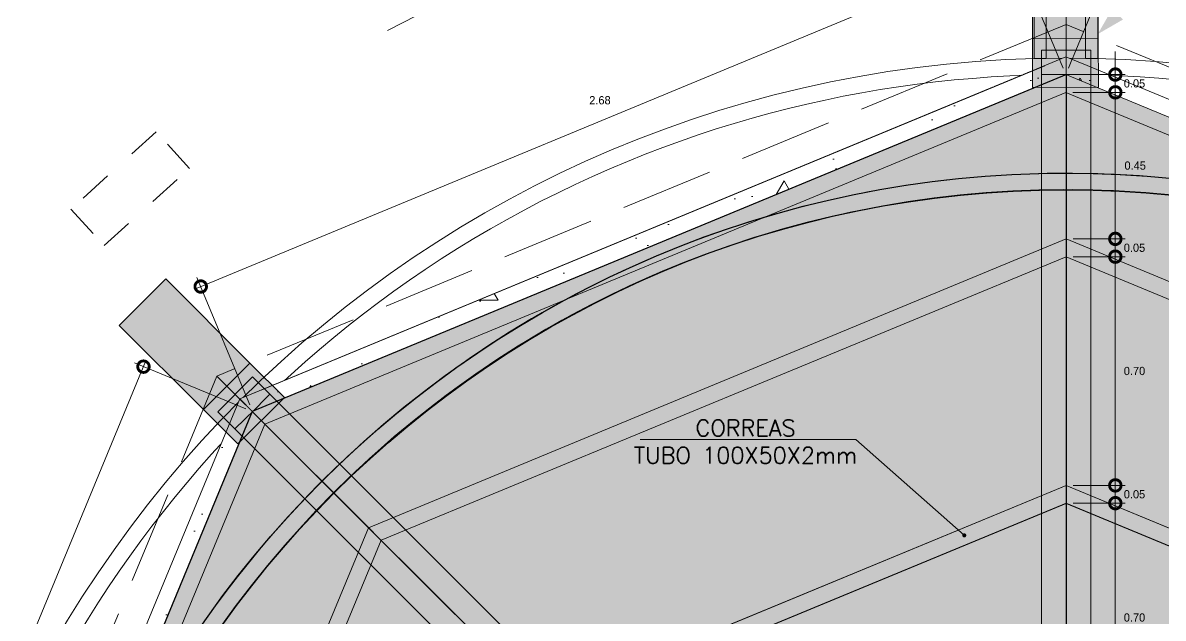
# Model space of a CAD drawing. Header units: metres. Extents: x 173 to 310, y -9 to 45.
# Drawn here: x 293.965 to 297.434, y 9.366 to 11.177 of the extents above; entities that cross this region are included whole.
import ezdxf
from ezdxf import colors
from ezdxf.entities.mleader import LeaderData, LeaderLine
from ezdxf.math import Vec2, Vec3

# ---------------------------------------------------------------- set-up
doc = ezdxf.new("R2010")
doc.units = ezdxf.units.M
doc.header["$MEASUREMENT"] = 0
doc.set_wipeout_variables(frame=1)
for name, pattern in [('Hidden Line', [0.009937044471359246, 0.007168444471359245, -0.0027686]), ('Línea Oculta', [0.39122222328185996, 0.28222222328186, -0.109]), ('Punto&Rayas', [0.670277762413025, 0.352777767181396, -0.176388883590699, 0, -0.14111111164093]), ('Wipeout_Contour', [1, 0, -1])]:
    doc.linetypes.add(name, pattern=pattern)
for name, color, linetype, lineweight in [('Annotation - Label_Pen_No__1', 7, 'Continuous', 13), ('ARQ _ Elementos 2D_Pluma_Nº__1', 7, 'Continuous', 5), ('MOD _ Estructura Compleja_Pluma_Nº__20', 7, 'Continuous', 5), ('MOD _ Forma_Pluma_Nº__2', 8, 'Continuous', 5), ('MOD _ Forma_Pluma_Nº__20', 7, 'Continuous', 5), ('Structural - Bearing_Pluma_Nº__2', 8, 'Continuous', 5)]:
    doc.layers.add(name, color=color, linetype=linetype, lineweight=lineweight)
for name, color, linetype, lineweight, true_color in [('INT _ Mobiliario_Pluma_Nº__90', 7, 'Continuous', 0, 0xc5ff15), ('Marcador - Secciones_Pluma_Nº__85', 7, 'Continuous', 0, 0x80aa00), ('Structural - Bearing_Pen_No__167', 7, 'Continuous', 13, 0x6a6a6a), ('Structural - Bearing_Pen_No__87', 7, 'Continuous', 20, 0x6a6a6a), ('Structural - Bearing_Pluma_Nº__123', 7, 'Continuous', 0, 0x008020), ('Structural - Bearing_Pluma_Nº__167', 7, 'Continuous', 0, 0x009fd5), ('Structural - Bearing_Pluma_Nº__27', 7, 'Continuous', 0, 0x6a6a6a)]:
    doc.layers.add(name, color=color, linetype=linetype, lineweight=lineweight, true_color=true_color)
doc.layers.add('Structural - Bearing', color=7, linetype='Continuous')
doc.styles.add('01COTAS', font='romans.shx')
doc.dimstyles.new('detalles menores', dxfattribs={"dimtxt": 0.025, "dimasz": 0.07, "dimexe": 0.03, "dimexo": 0.0215, "dimgap": 0.025, "dimtad": 2, "dimtih": 1, "dimtoh": 1, "dimzin": 1, "dimdsep": 46, "dimtxsty": 'Standard', "dimblk": 'DOTSMALL', "dimcen": 0, "dimdle": 0.0175, "dimclrd": 10, "dimclre": 10, "dimclrt": 3, "dimazin": 0, "dimtfac": 1, "dimtix": 1, "dimtmove": 0, "dimatfit": 2, "dimldrblk": 'OBLIQUE', "dimfxl": 1, "dimlwd": 5, "dimlwe": 5, "dimarcsym": 0})
pattern_1 = [(0, (94.11038193173303, -33.93822754234632), (0, 0.6235383155021312), [0.0600000023842, -0.300000011921]), (0, (94.29038193888563, -33.62645839734352), (0, 0.6235383155021312), [0.0600000023842, -0.300000011921]), (60.00000000000014, (94.11038193173303, -33.93822754234632), (-0.5400000214578027, 0.3117691577510643), [0.0600000023842, -0.3000000119210001]), (60.00000000000014, (94.47038194603823, -33.93822754234632), (-0.5400000214578027, 0.3117691577510643), [0.0600000023842, -0.3000000119210001]), (120.0000000000003, (94.17038193411723, -33.93822754234632), (0.5400000214578003, 0.3117691577510681), [0.06000000238419995, -0.3000000119209996]), (120.0000000000003, (94.53038194842243, -33.93822754234632), (0.5400000214578003, 0.3117691577510681), [0.06000000238419995, -0.3000000119209996]), (0, (94.11038193173303, -33.87822753996212), (0, 0.1200000047684), [0, -0.1200000047684, 0, -0.1800000071526]), (44.99999999999999, (94.17038193411723, -33.87822753996212), (-0.08485281711415364, 0.08485281711415371), [0, -0.0900000035763, 0, -0.1500000059605])]

# ---------------------------------------------------------------- blocks, each defined once
blk = doc.blocks.new('_DOT')
at = {"color": 0, "linetype": 'ByBlock', "lineweight": -2}
blk.add_line((-0.5, 0), (-1, 0), dxfattribs=at)
at = {"color": 0, "linetype": 'ByBlock', "const_width": 0.5}
blk.add_lwpolyline([(-0.25, 0, 1), (0.25, 0, 1)], format="xyb", close=True, dxfattribs=at)
blk = doc.blocks.new('_DOTSMALL')
at = {"color": 0, "linetype": 'ByBlock', "const_width": 0.5}
blk.add_lwpolyline([(-0.0625, 0, 1), (0.0625, 0, 1)], format="xyb", close=True, dxfattribs=at)
blk = doc.blocks.new('*D30')
at = {"color": 10, "lineweight": 5, "transparency": 16777216}
for p, q in [((297.1454122290322, 11.03989463125065), (297.2900628742245, 11.3892593346998)), ((297.2624176101118, 11.36823579141766), (299.7712161294592, 10.32949512615208)), ((299.6218729703774, 10.01454307028193), (299.7665236155697, 10.36390777373109))]:
    blk.add_line(p, q, dxfattribs=at)
at = {"layer": 'Defpoints', "color": 0, "transparency": 16777216}
for p in [(297.1371874935356, 11.02002999619206), (299.7550472404581, 10.33618967830051), (299.6136482348807, 9.99467843522335)]:
    blk.add_point(p, dxfattribs=at)
at = {"color": 10, "lineweight": 5, "transparency": 16777216, "xscale": 0.07, "yscale": 0.07, "zscale": 0.07}
for p, rotation in [((297.2785864991129, 11.36154123926923), 157.5085329171762), ((299.7550472404581, 10.33618967830051), 337.5085329171762)]:
    blk.add_blockref('_DOTSMALL', p, dxfattribs=dict(at, rotation=rotation))
at = {"color": 3, "transparency": 16777216, "insert": (298.5392175046484, 10.90296816358478), "char_height": 0.025, "attachment_point": 5}
blk.add_mtext('2.68', dxfattribs=at)
blk = doc.blocks.new('_Oblique')
at = {"color": 0, "linetype": 'ByBlock', "lineweight": -2}
blk.add_line((-0.5, -0.5), (0.5, 0.5), dxfattribs=at)
blk = doc.blocks.new('*D36')
at = {"color": 10, "lineweight": 5, "transparency": 16777216}
for p, q in [((293.3010057997484, 7.639105109342438), (294.3389708031944, 10.14743916839197)), ((294.6432653933765, 10.0025809423535), (294.3045590879906, 10.14273982197669)), ((293.6186830733098, 7.526587319070487), (293.2799767679239, 7.666746198693673))]:
    blk.add_line(p, q, dxfattribs=at)
at = {"layer": 'Defpoints', "color": 0, "transparency": 16777216}
for p in [(294.3322794615047, 10.13126895050871), (294.6631316610616, 9.994360151134785), (293.638549340995, 7.518366527851768)]:
    blk.add_point(p, dxfattribs=at)
at = {"color": 10, "lineweight": 5, "transparency": 16777216, "xscale": 0.07, "yscale": 0.07, "zscale": 0.07}
for p, rotation in [((294.3322794615047, 10.13126895050871), 67.5199089726509), ((293.307697141438, 7.655275327225695), 247.5199089726509)]:
    blk.add_blockref('_DOTSMALL', p, dxfattribs=dict(at, rotation=rotation))
at = {"color": 3, "transparency": 16777216, "insert": (293.7533768283644, 8.920836401156576), "char_height": 0.025, "attachment_point": 5}
blk.add_mtext('2.68', dxfattribs=at)
blk = doc.blocks.new('*D37')
at = {"color": 10, "lineweight": 5, "transparency": 16777216}
for p, q in [((297.1289568392393, 11.03989217960319), (296.9682413684465, 11.42773013792171)), ((294.4902720789534, 10.36841515008324), (296.9958928958224, 11.40671483317064)), ((294.6556698093186, 10.01499123606781), (294.4949543385258, 10.40282919438634))]:
    blk.add_line(p, q, dxfattribs=at)
at = {"layer": 'Defpoints', "color": 0, "transparency": 16777216}
for p in [(296.9797260023482, 11.40001546339462), (297.1371874935356, 11.02002999619211), (294.6639004636149, 9.995129052656736)]:
    blk.add_point(p, dxfattribs=at)
at = {"color": 10, "lineweight": 5, "transparency": 16777216, "xscale": 0.07, "yscale": 0.07, "zscale": 0.07}
for p, rotation in [((296.9797260023482, 11.40001546339462), 22.50853979331263), ((294.5064389724275, 10.37511451985925), 202.5085397933126)]:
    blk.add_blockref('_DOTSMALL', p, dxfattribs=dict(at, rotation=rotation))
at = {"color": 3, "transparency": 16777216, "insert": (295.7206607825096, 10.941672963928), "char_height": 0.025, "attachment_point": 5}
blk.add_mtext('2.68', dxfattribs=at)
blk = doc.blocks.new('*D42')
at = {"color": 10, "lineweight": 5, "transparency": 16777216}
for p, q in [((297.1597286407721, 9.715909601679778), (297.3180834093821, 9.715909904243803)), ((297.2880847724166, 9.002530248700717), (297.2880833759454, 9.733409846923612)), ((297.1597305522585, 9.020030003457935), (297.3180847389798, 9.020030306020848))]:
    blk.add_line(p, q, dxfattribs=at)
at = {"layer": 'Defpoints', "color": 0, "transparency": 16777216}
for p in [(297.1382286407722, 9.71590956060033), (297.2880834093822, 9.715909846923642), (297.1382305522586, 9.020029962378487)]:
    blk.add_point(p, dxfattribs=at)
at = {"color": 10, "lineweight": 5, "transparency": 16777216, "xscale": 0.07, "yscale": 0.07, "zscale": 0.07}
for p, rotation in [((297.2880834093822, 9.715909846923642), 90.00010947344231), ((297.2880847389799, 9.020030248700687), 270.0001094734423)]:
    blk.add_blockref('_DOTSMALL', p, dxfattribs=dict(at, rotation=rotation))
at = {"color": 3, "transparency": 16777216, "insert": (297.3464174791644, 9.367970159268152), "char_height": 0.025, "attachment_point": 5}
blk.add_mtext('0.70', dxfattribs=at)
blk = doc.blocks.new('*D43')
at = {"color": 10, "lineweight": 5, "transparency": 16777216}
for p, q in [((297.2880833059743, 9.770031040465158), (297.2880831722272, 9.84003104046503)), ((297.1597286407721, 9.770030795221492), (297.3180833059742, 9.770031097785319)), ((297.2880834093821, 9.715909846923642), (297.2880833059743, 9.770031040465158)), ((297.1597286407721, 9.715909601679778), (297.318083409382, 9.715909904243803)), ((297.2880834093821, 9.715909846923642), (297.2880835431292, 9.64590984692377))]:
    blk.add_line(p, q, dxfattribs=at)
at = {"layer": 'Defpoints', "color": 0, "transparency": 16777216}
for p in [(297.1382286407722, 9.770030754142043), (297.2880833059743, 9.770031040465158), (297.1382286407722, 9.71590956060033)]:
    blk.add_point(p, dxfattribs=at)
at = {"color": 10, "lineweight": 5, "transparency": 16777216, "xscale": 0.07, "yscale": 0.07, "zscale": 0.07}
for p, rotation in [((297.2880833059743, 9.770031040465158), 270.0001094734423), ((297.2880834093821, 9.715909846923642), 90.00010947344231)]:
    blk.add_blockref('_DOTSMALL', p, dxfattribs=dict(at, rotation=rotation))
at = {"color": 3, "transparency": 16777216, "insert": (297.3464167626615, 9.74297055515039), "char_height": 0.025, "attachment_point": 5}
blk.add_mtext('0.05', dxfattribs=at)
blk = doc.blocks.new('*D44')
at = {"color": 10, "lineweight": 5, "transparency": 16777216}
for p, q in [((297.2880833394111, 9.75253104046519), (297.2880819429413, 10.48340984692084)), ((297.1597286407721, 10.46590960167975), (297.318081976378, 10.46590990424104)), ((297.1597286407721, 9.770030795221492), (297.3180833059742, 9.770031097785319))]:
    blk.add_line(p, q, dxfattribs=at)
at = {"layer": 'Defpoints', "color": 0, "transparency": 16777216}
for p in [(297.1382286407722, 10.4659095606003), (297.2880819763781, 10.46590984692088), (297.1382286407722, 9.770030754142043)]:
    blk.add_point(p, dxfattribs=at)
at = {"color": 10, "lineweight": 5, "transparency": 16777216, "xscale": 0.07, "yscale": 0.07, "zscale": 0.07}
for p, rotation in [((297.2880819763781, 10.46590984692088), 90.00010947344231), ((297.2880833059743, 9.770031040465158), 270.0001094734423)]:
    blk.add_blockref('_DOTSMALL', p, dxfattribs=dict(at, rotation=rotation))
at = {"color": 3, "transparency": 16777216, "insert": (297.3464160461595, 10.11797055514901), "char_height": 0.025, "attachment_point": 5}
blk.add_mtext('0.70', dxfattribs=at)
blk = doc.blocks.new('*D45')
at = {"color": 10, "lineweight": 5, "transparency": 16777216}
for p, q in [((297.2880818729702, 10.52003101604865), (297.2880817392232, 10.59003101604852)), ((297.1597324048221, 10.52003077081491), (297.3180818729701, 10.52003107336881)), ((297.288081976378, 10.46590984692088), (297.2880818729702, 10.52003101604865)), ((297.1597286407721, 10.46590960167975), (297.3180819763779, 10.46590990424104)), ((297.288081976378, 10.46590984692088), (297.2880821101251, 10.395909846921))]:
    blk.add_line(p, q, dxfattribs=at)
at = {"layer": 'Defpoints', "color": 0, "transparency": 16777216}
for p in [(297.1382324048222, 10.52003072973546), (297.2880818729702, 10.52003101604865), (297.1382286407722, 10.4659095606003)]:
    blk.add_point(p, dxfattribs=at)
at = {"color": 10, "lineweight": 5, "transparency": 16777216, "xscale": 0.07, "yscale": 0.07, "zscale": 0.07}
for p, rotation in [((297.2880818729702, 10.52003101604865), 270.0001094734423), ((297.288081976378, 10.46590984692088), 90.00010947344231)]:
    blk.add_blockref('_DOTSMALL', p, dxfattribs=dict(at, rotation=rotation))
at = {"color": 3, "transparency": 16777216, "insert": (297.3464153296574, 10.49297054294075), "char_height": 0.025, "attachment_point": 5}
blk.add_mtext('0.05', dxfattribs=at)
blk = doc.blocks.new('*D46')
at = {"color": 10, "lineweight": 5, "transparency": 16777216}
for p, q in [((297.1588428637299, 10.96591032011527), (297.3180810210406, 10.96591062436716)), ((297.288081906407, 10.50253101604868), (297.2880809876039, 10.98341056704697)), ((297.1597324048221, 10.52003077081491), (297.3180818729702, 10.52003107336881))]:
    blk.add_line(p, q, dxfattribs=at)
at = {"layer": 'Defpoints', "color": 0, "transparency": 16777216}
for p in [(297.1373428637299, 10.96591027903582), (297.2880810210407, 10.965910567047), (297.1382324048222, 10.52003072973546)]:
    blk.add_point(p, dxfattribs=at)
at = {"color": 10, "lineweight": 5, "transparency": 16777216, "xscale": 0.07, "yscale": 0.07, "zscale": 0.07}
for p, rotation in [((297.2880810210407, 10.965910567047), 90.00010947344231), ((297.2880818729703, 10.52003101604865), 270.0001094734423)]:
    blk.add_blockref('_DOTSMALL', p, dxfattribs=dict(at, rotation=rotation))
at = {"color": 3, "transparency": 16777216, "insert": (297.3484981853221, 10.74297090698438), "char_height": 0.025, "attachment_point": 5}
blk.add_mtext('0.45', dxfattribs=at)
blk = doc.blocks.new('*D47')
at = {"color": 10, "lineweight": 5, "transparency": 16777216}
for p, q in [((297.2880809176355, 11.02003028449993), (297.2880807838885, 11.0900302844998)), ((297.1586874935307, 11.02003003727153), (297.3180809176354, 11.02003034182009)), ((297.2880810210405, 10.965910567047), (297.2880809176355, 11.02003028449993)), ((297.1588428637299, 10.96591032011527), (297.3180810210404, 10.96591062436716)), ((297.2880810210405, 10.965910567047), (297.2880811547876, 10.89591056704713))]:
    blk.add_line(p, q, dxfattribs=at)
at = {"layer": 'Defpoints', "color": 0, "transparency": 16777216}
for p in [(297.1371874935308, 11.02002999619209), (297.2880809176355, 11.02003028449993), (297.1373428637299, 10.96591027903582)]:
    blk.add_point(p, dxfattribs=at)
at = {"color": 10, "lineweight": 5, "transparency": 16777216, "xscale": 0.07, "yscale": 0.07, "zscale": 0.07}
for p, rotation in [((297.2880809176355, 11.02003028449993), 270.0001094734423), ((297.2880810210405, 10.965910567047), 90.00010947344231)]:
    blk.add_blockref('_DOTSMALL', p, dxfattribs=dict(at, rotation=rotation))
at = {"color": 3, "transparency": 16777216, "insert": (297.3464143743213, 10.99297053722945), "char_height": 0.025, "attachment_point": 5}
blk.add_mtext('0.05', dxfattribs=at)

msp = doc.modelspace()

# ---------------------------------------------------------------- hatches: boundary and pattern name
at = {"transparency": 33554610}
h = msp.add_hatch(color=256, dxfattribs=at)
h.set_gradient(color1=(141, 200, 242), color2=(200, 201, 203), rotation=111.00000000000001, tint=1, name='INVSPHERICAL')
h.paths.add_polyline_path([(297.1391339050037, 11.02002450208368), (294.6633601816126, 9.9949033639142), (297.1382294216069, 7.520030326855529)])
h = msp.add_hatch(color=256, dxfattribs=at)
h.set_gradient(color1=(141, 200, 242), color2=(200, 201, 203), rotation=111.00000000000001, tint=1, name='INVSPHERICAL')
h.paths.add_polyline_path([(297.1380987163128, 11.02025559757785), (299.6130381534894, 9.995288345118123), (297.1383250247622, 7.520259206878388)])
h = msp.add_hatch(color=256, dxfattribs=at)
h.set_gradient(color1=(141, 200, 242), color2=(200, 201, 203), rotation=111.00000000000001, tint=1, name='INVSPHERICAL')
h.paths.add_polyline_path([(294.6633588978423, 9.994904647687783), (293.638231401142, 7.519133557125339), (297.1382276145528, 7.520033968284731)])
at = {"layer": 'Annotation - Label_Pen_No__1', "linetype": 'Continuous', "lineweight": 13}
msp.add_hatch(color=7, dxfattribs=at).paths.add_polyline_path([(297.2344867422389, 11.14300723231228), (297.311544897936, 11.18749677368915), (297.2789762836157, 11.22006538800944)])
at = {"layer": 'MOD _ Forma_Pluma_Nº__2', "linetype": 'Continuous', "lineweight": 0, "true_color": 0x1f1f1f}
msp.add_hatch(color=250, dxfattribs=at).paths.add_polyline_path([(297.0361998007712, 11.49140094519593), (297.0363850218286, 11.12917205865211), (297.2363849956822, 11.12927432605271), (297.2361997746247, 11.49150321259652)])
at = {"layer": 'Structural - Bearing', "linetype": 'Continuous', "lineweight": 0, "true_color": 0x7f7f7f}
msp.add_hatch(color=8, dxfattribs=at).paths.add_polyline_path([(299.1682125441587, 9.993726163406574, 7239.501851656621), (299.1695790112572, 9.992604171681176), (299.1378391911293, 9.95397019934786, -7239.501851656621), (299.1364940750793, 9.955074659952555)])
at = {"layer": 'Structural - Bearing_Pluma_Nº__123', "linetype": 'Continuous', "lineweight": 0, "true_color": 0x006018}
h = msp.add_hatch(color=108, dxfattribs=at)
h.paths.add_polyline_path([(294.6633567900625, 9.994903763716518), (293.6382305807848, 7.519135539970516), (294.6639895237519, 5.044523677200497), (297.1391250138085, 4.020030201612154), (299.6137367722703, 5.045789040270999), (300.6382303521669, 7.520924530327643), (299.6131042471974, 9.99490365940829), (297.1373359191431, 11.02002986868599)])
h.paths.add_polyline_path([(297.1373428637299, 10.96591027903582), (299.5748408108379, 9.956630441211328), (300.5841121755238, 7.520914189660753), (299.5754586038424, 5.08404760195415), (297.139111151263, 4.074149809575867), (294.7022481048979, 5.082801826207297), (293.6923516229401, 7.519145902106412), (294.7016299877375, 9.95664030681358)], flags=0)
h = msp.add_hatch(color=108, dxfattribs=at)
h.paths.add_polyline_path([(294.139879755391, 7.522007990986206), (295.0191017352207, 5.400145463270017), (297.139879755391, 4.522007990986206), (299.2617422831071, 5.401229970815971), (300.139879755391, 7.522007990986206), (299.2612001187412, 9.643328354336472), (297.139879755391, 10.52200799098621), (295.0185593920407, 9.643328354336472)])
h.paths.add_polyline_path([(300.0857615779004, 7.522004532567091), (299.2234690470713, 5.439493420005316), (297.1398728383697, 4.576127600558787), (295.05736518441, 5.43841869930588), (294.1940007980054, 7.522011449588329), (295.0568277550678, 9.605059991309343), (297.139879755391, 10.46788838097158), (299.2229317557141, 9.605059991309314)], flags=0)
h = msp.add_hatch(color=108, dxfattribs=at)
h.paths.add_polyline_path([(295.5472402797457, 9.110573025771497), (294.8882305522584, 7.519582753258798), (295.5476470371308, 5.928185857471656), (297.1382305522584, 5.269582753258798), (298.7296274480456, 5.928999238131108), (299.3882305522584, 7.519582753258798), (298.7292208247712, 9.110573025771497), (297.1382305522584, 9.769582753258799)])
h.paths.add_polyline_path([(299.3341123747679, 7.519579294839768), (298.6913542125196, 5.967262687985946), (297.1382236352372, 5.323702362831379), (295.5859104869856, 5.966459092997733), (294.942351594873, 7.519586211860964), (295.5855086378252, 9.072304667692034), (297.1382305522584, 9.715463143244204), (298.6909524666917, 9.072304667692048)], flags=0)

# ---------------------------------------------------------------- linework, layer by layer
at = {"color": 6}
for centre, radius in [((297.1382305230559, 7.520029942363844), 3.199993538297323), ((297.1391255581556, 7.52003017111389), 3.149378396329954)]:
    msp.add_circle(centre, radius, dxfattribs=at)
at = {"layer": 'ARQ _ Elementos 2D_Pluma_Nº__1', "color": 7, "linetype": 'Continuous', "lineweight": 5}
for points in [[(294.8882305522584, 7.520029962378483), (295.5472402945887, 9.111020220048214), (297.1382305522584, 9.770029962378484), (298.7292208099282, 9.111020220048214), (299.3882305522584, 7.520029962378483), (298.7296274465161, 5.929446445254295), (297.1382305522584, 5.270029962378483), (295.5476470351343, 5.928633068120841)], [(294.942351594873, 7.520033420980705), (295.5855086378252, 9.072751876811719), (297.1382305522584, 9.715910352363888), (298.6909524666917, 9.072751876811719), (299.3341123747679, 7.520026503959438), (298.6913542125196, 5.967709897105645), (297.1382236352372, 5.324149571951078), (295.5859104869856, 5.966906302117404)]]:
    msp.add_lwpolyline(points, close=True, dxfattribs=at)
at = {"layer": 'Marcador - Secciones_Pluma_Nº__85', "color": 64, "linetype": 'Punto&Rayas', "lineweight": 0, "true_color": 0x80aa00}
msp.add_line((297.1382286407721, 15.91997690238274), (297.1382286407721, -2.22114447561701), dxfattribs=at)
at = {"layer": 'MOD _ Forma_Pluma_Nº__20', "color": 7, "linetype": 'Continuous', "lineweight": 5, "flags": 128}
for points in [[(297.0361998007712, 11.49140094519593), (297.0363850218286, 11.12917205865211)], [(297.2361997746247, 11.49150321259652), (297.2363849956822, 11.12927432605271)], [(297.2363849956822, 11.12927432605271), (297.0363850218286, 11.12917205865211)], [(294.3999851585569, 10.39826034214478), (294.2585999732365, 10.2568028242395)]]:
    msp.add_lwpolyline(points, dxfattribs=at)
at = {"layer": 'Structural - Bearing_Pen_No__167', "color": 251, "linetype": 'Hidden Line', "lineweight": 13, "true_color": 0x6a6a6a}
for points in [[(295.0746315499476, 11.15364537677191), (295.3856741971049, 11.31412114332037), (295.3168988685841, 11.44742513495925), (295.0058562214268, 11.2869493684108)], [(294.2125479917169, 10.49954430944956), (294.4720035880367, 10.73445449130283), (294.3713277958139, 10.84564974686846), (294.111872199494, 10.61073956501519)]]:
    msp.add_lwpolyline(points, close=True, dxfattribs=at)
at = {"layer": 'Structural - Bearing_Pen_No__167', "color": 251, "linetype": 'Continuous', "lineweight": 13, "true_color": 0x6a6a6a}
for points in [[(297.0408713356924, 11.21701073672413), (297.0408713356924, 11.06900372790043), (297.0779664217177, 11.06900372790043), (297.0779664217177, 11.21701073672413)], [(297.2344867422389, 11.21701073672413), (297.2344867422389, 11.06900372790043), (297.1973916562136, 11.06900372790043), (297.1973916562136, 11.21701073672413)]]:
    msp.add_lwpolyline(points, close=True, dxfattribs=at)
for points in [[(299.3601574031576, 9.822610320848316, 0.4038400991344999), (294.9158174379928, 9.822384981119693, 0.4246636787430757), (294.9160509336114, 5.217187681465705, 0.4038095529444671), (299.3601490028689, 5.217179575447171, 0.4246946787083997)], [(300.2881041683846, 7.519899001157003, 0.9999999999999999), (293.9881041683845, 7.519899001157003, 0.9999999999999999)]]:
    msp.add_lwpolyline(points, format="xyb", close=True, dxfattribs=at)
at = {"layer": 'Structural - Bearing_Pen_No__87', "color": 251, "linetype": 'Continuous', "lineweight": 20, "true_color": 0x6a6a6a}
for centre, radius, start, end in [((297.1384312201806, 7.518571368486231), 6.226509492585983, 90.00301035407077, 250.8018693583503), ((297.1384312201806, 7.518571368486231), 6.076509492585981, 90.00277330063103, 255.3978036133098), ((297.1382304372841, 7.52002998299493), 3.549999999999998, 0.01464414158897709, 180.0146427811176), ((297.138230437241, 7.520030151582314), 3.499999999999999, 0.01464277140027593, 180.0146441513066), ((297.1382305230559, 7.520029942363844), 3.199999999999994, 46.02124174343803, 226.021241743438), ((297.1382305230559, 7.520029942363844), 3.149999999999998, 46.02124174343803, 226.021241743438), ((297.1382305230559, 7.520029942363844), 3.199999999999995, 226.021241743438, 46.02124174343803), ((297.1382305230559, 7.520029942363844), 3.149999999999998, 226.021241743438, 46.02124174343803)]:
    msp.add_arc(centre, radius, start, end, dxfattribs=at)
at = {"layer": 'Structural - Bearing_Pluma_Nº__167', "color": 142, "linetype": 'Continuous', "lineweight": 0, "true_color": 0x009fd5, "flags": 128}
for points in [[(294.6633567900625, 9.994903763716518), (293.6382305807848, 7.519135539970516), (294.6639895237519, 5.044523677200497), (297.1391250138085, 4.020030201612154), (299.6137367722703, 5.045789040270999), (300.6382303521669, 7.520924530327643), (299.6131042471974, 9.99490365940829), (297.1373359191431, 11.02002986868599)], [(297.1373428637299, 10.96591027903582), (294.7016299877375, 9.95664030681358), (293.6923516229401, 7.519145902106412), (294.7022481048979, 5.082801826207297), (297.139111151263, 4.074149809575867), (299.5754586038424, 5.08404760195415), (300.5841121755238, 7.520914189660753), (299.5748408108379, 9.956630441211328)], [(294.1382305522584, 7.520029962378497), (295.0174525320882, 5.398167434662308), (297.1382305522584, 4.520029962378497), (299.2600930799746, 5.399251942208262), (300.1382305522584, 7.520029962378497), (299.2595509156087, 9.641350325728762), (297.1382305522584, 10.5200299623785), (295.0169101889082, 9.641350325728762)], [(300.0841123747679, 7.520026503959381), (299.2212825525816, 9.603081962701605), (297.1382305522584, 10.46591035236387), (295.0551785519353, 9.603081962701634), (294.1923515948729, 7.52003342098062), (295.0557159812775, 5.436440670698171), (297.1382236352372, 4.574149571951078), (299.2218198439388, 5.437515391397606)], [(295.5472402797457, 9.110573025771497), (294.8882305522584, 7.519582753258798), (295.5476470371308, 5.928185857471656), (297.1382305522584, 5.269582753258798), (298.7296274480456, 5.928999238131108), (299.3882305522584, 7.519582753258798), (298.7292208247712, 9.110573025771497), (297.1382305522584, 9.769582753258799)], [(299.3341123747679, 7.519579294839768), (298.6909524666917, 9.072304667692048), (297.1382305522584, 9.715463143244204), (295.5855086378252, 9.072304667692034), (294.942351594873, 7.519586211860964), (295.5859104869856, 5.966459092997733), (297.1382236352372, 5.323702362831379), (298.6913542125196, 5.967262687985946)]]:
    msp.add_lwpolyline(points, close=True, dxfattribs=at)
msp.add_lwpolyline([(300.2881041683848, 7.519899001157252, 0.9999999999999999), (293.9881041683846, 7.519899001157252, 0.9999999999999999)], format="xyb", close=True, dxfattribs=at)
at = {"layer": 'Structural - Bearing_Pluma_Nº__27', "color": 251, "linetype": 'Continuous', "lineweight": 0, "true_color": 0x6a6a6a}
for centre, radius, start, end in [((297.1382305230625, 7.520029942316749), 3.200000000032466, 50.62677164413454, 50.59511433935181), ((297.1382305230616, 7.520029942317389), 3.150000000032581, 50.62677164411719, 50.59511433933442)]:
    msp.add_arc(centre, radius, start, end, dxfattribs=at)

# ---------------------------------------------------------------- dimensions: what is measured, and where the dimension line sits
for base, p1, p2, picture, middle in [((297.2880833059743, 9.770031040465158), (297.1382286407721, 9.715909560600329), (297.1382286407721, 9.770030754142041), '*D43', (297.3464167626615, 9.74297055515039)), ((297.2880834093822, 9.715909846923642), (297.1382305522584, 9.020029962378484), (297.1382286407721, 9.715909560600329), '*D42', (297.3464174791644, 9.367970159268152))]:
    dim = msp.add_linear_dim(base=base, p1=p1, p2=p2, angle=270.0001094734423, dimstyle='detalles menores', override={"dimtmove": 1})
    dim.commit()
    dim.dimension.update_dxf_attribs({"geometry": picture, "text_midpoint": middle})

# ---------------------------------------------------------------- leaders
at = {"ltscale": 650}
ml = msp.add_multileader_mtext('Standard', dxfattribs=at)
ml.set_content('CORREAS\\PTUBO 100X50X2mm', color=256, style='01COTAS')
ml.set_leader_properties(color=1, lineweight=9)
ml.set_arrow_properties(name='DOT')
ml.build(insert=Vec2(0, 0))
ml.multileader.update_dxf_attribs({"text_left_attachment_type": 6, "text_right_attachment_type": 6, "dogleg_length": 0.06854845645692648, "arrow_head_size": 0.0125})
ctx = ml.context
ctx.base_point, ctx.char_height, ctx.arrow_head_size, ctx.landing_gap_size, ctx.plane_origin = Vec3(295.7264978240922, 9.909827822232359), 0.05, 0.0125, 0.00025, Vec3(296.0508132893282, 10.68452812367484)
ctx.left_attachment, ctx.right_attachment, ctx.text_align_type = 6, 6, 1
notes = []
notes.append((ctx, [(1, (1, 1, 0), (296.4988968429683, 9.909827822232359), (-1, 0), 0.01713711411423162, [(1, [(296.8286867978589, 9.617993023475503)], 0, [])])]))
ctx.mtext.insert, ctx.mtext.width, ctx.mtext.alignment, ctx.mtext.flow_direction = Vec3(296.1635287635244, 9.969827822232357), 0.8069577240292346, 2, 5
for ctx, leaders in notes:
    for number, flags, end, landing, length, lines in leaders:
        leader = LeaderData()
        leader.index, (leader.has_last_leader_line, leader.has_dogleg_vector, leader.attachment_direction) = number, flags
        leader.last_leader_point, leader.dogleg_vector, leader.dogleg_length = Vec3(end), Vec3(landing), length
        for number, points, colour, breaks in lines:
            line = LeaderLine()
            line.index, line.vertices, line.color, line.breaks = number, Vec3.list(points), colors.encode_raw_color(colour), breaks
            leader.lines.append(line)
        ctx.leaders.append(leader)

# ---------------------------------------------------------------- next in the draw order: wipeouts: each hides what was drawn before it
at = {"color": 254, "linetype": 'Wipeout_Contour', "lineweight": 0, "ltscale": 624.4060118097916}
msp.add_wipeout([(297.20266063771635, 11.047098041200067), (297.137329032961, 11.074149498844472), (297.13733594883075, 11.020029888700593)], dxfattribs=at).dxf.layer = 'Structural - Bearing'
at = {"color": 254, "linetype": 'Wipeout_Contour', "lineweight": 0, "ltscale": 615.8937983960981}
msp.add_wipeout([(294.5980320646036, 9.967835606907961), (294.66335675447795, 9.994903759817134), (294.62508352168396, 10.033167212652174)], dxfattribs=at).dxf.layer = 'Structural - Bearing'

# ---------------------------------------------------------------- next in the draw order: wipeouts: each hides what was drawn before it
at = {"color": 254, "linetype": 'Wipeout_Contour', "lineweight": 0, "ltscale": 623.3022694648392}
msp.add_wipeout([(297.07200434359, 11.047081346345033), (297.1373359483454, 11.020029888700593), (297.1373290324757, 11.074149498844543)], dxfattribs=at).dxf.layer = 'Structural - Bearing'

# ---------------------------------------------------------------- next in the draw order: wipeouts: each hides what was drawn before it
at = {"color": 254, "linetype": 'Wipeout_Contour', "lineweight": 0, "ltscale": 826.5159057319806}
msp.add_wipeout([(294.6904082159386, 10.060235378702611), (294.6633567549041, 9.994903759732875), (297.1373359483454, 11.020029875104367), (297.07200432937566, 11.04708133613887)], dxfattribs=at).dxf.layer = 'Structural - Bearing'

# ---------------------------------------------------------------- next in the draw order: hatches: boundary and pattern name
at = {"layer": 'Structural - Bearing_Pluma_Nº__2', "linetype": 'Continuous', "lineweight": 5}
h = msp.add_hatch(dxfattribs=at)
h.set_pattern_fill('HORMIGÓN_ARMADO', color=8, style=0, pattern_type=2)
h.set_pattern_definition(pattern_1)
h.paths.add_polyline_path([(294.6904082159386, 10.06023537870261), (294.6633567549041, 9.994903759732875), (297.1373359483454, 11.02002987510437), (297.0720043293757, 11.04708133613887)])

# ---------------------------------------------------------------- next in the draw order: linework, layer by layer
at = {"layer": 'MOD _ Forma_Pluma_Nº__20', "color": 7, "linetype": 'Continuous', "lineweight": 5, "flags": 128}
for points in [[(297.0363850218286, 11.12917205865211), (297.0364607496168, 10.98107446774041)], [(294.3999851585569, 10.39826034214478), (294.656185188071, 10.14219131740618)]]:
    msp.add_lwpolyline(points, dxfattribs=at)
at = {"layer": 'Structural - Bearing_Pluma_Nº__27', "color": 251, "linetype": 'Continuous', "lineweight": 0, "true_color": 0x6a6a6a, "flags": 128}
msp.add_lwpolyline([(297.137329032961, 11.0741494983654), (297.2026606377163, 11.04709804114037)], dxfattribs=at)

# ---------------------------------------------------------------- next in the draw order: wipeouts: each hides what was drawn before it
at = {"color": 254, "linetype": 'Wipeout_Contour', "lineweight": 0, "ltscale": 615.8727047123016}
msp.add_wipeout([(294.69040821194494, 10.060235365477084), (294.6250835220706, 10.03316721256791), (294.66335675486465, 9.994903759732871)], dxfattribs=at).dxf.layer = 'Structural - Bearing'

# ---------------------------------------------------------------- next in the draw order: linework, layer by layer
at = {"layer": 'MOD _ Forma_Pluma_Nº__20', "color": 7, "linetype": 'Continuous', "lineweight": 5, "flags": 128}
msp.add_lwpolyline([(294.656185188071, 10.14219131740618), (294.7609327898555, 10.03749727703648)], dxfattribs=at)
at = {"layer": 'Structural - Bearing_Pluma_Nº__27', "color": 251, "linetype": 'Continuous', "lineweight": 0, "true_color": 0x6a6a6a, "flags": 128}
for points in [[(297.137329032961, 11.0741494983654), (294.6250835220707, 10.03316721265217)], [(294.6633567549041, 9.994903759732875), (297.1373359483454, 11.02002988870059)], [(294.6250835220706, 10.03316721265217), (294.5980320646036, 9.967835606907965)]]:
    msp.add_lwpolyline(points, dxfattribs=at)

# ---------------------------------------------------------------- next in the draw order: wipeouts: each hides what was drawn before it
at = {"color": 254, "linetype": 'Wipeout_Contour', "lineweight": 0, "ltscale": 836.2335706731805}
msp.add_wipeout([(297.1373359483455, 11.020029888700599), (299.6131042638411, 9.994903673961012), (299.58603611115905, 10.060228364320722), (297.2026606377164, 11.047098041140359)], dxfattribs=at).dxf.layer = 'Structural - Bearing'
at = {"color": 254, "linetype": 'Wipeout_Contour', "lineweight": 0, "ltscale": 818.1548252843061}
msp.add_wipeout([(293.6111575381281, 7.584448390517693), (293.63823059027345, 7.519135527015194), (294.66335674973806, 9.994903759732871), (294.5980320808414, 9.967835614204468)], dxfattribs=at).dxf.layer = 'Structural - Bearing'

# ---------------------------------------------------------------- next in the draw order: hatches: boundary and pattern name
at = {"layer": 'MOD _ Forma_Pluma_Nº__2', "linetype": 'Continuous', "lineweight": 0, "true_color": 0x1f1f1f}
for points in [[(297.0363850218286, 11.12917205865211), (297.0364607496168, 10.98107446774041), (297.2364607234703, 10.98117673514102), (297.2363849956822, 11.12927432605271)], [(294.2585999732365, 10.2568028242395), (294.5148000027506, 10.00073379950087), (294.656185188071, 10.14219131740618), (294.3999851585569, 10.39826034214478)], [(294.5148000027506, 10.00073379950087), (294.6195476045351, 9.896039759131167), (294.7609327898555, 10.03749727703648), (294.656185188071, 10.14219131740618)]]:
    msp.add_hatch(color=250, dxfattribs=at).paths.add_polyline_path(points)
at = {"layer": 'Structural - Bearing_Pluma_Nº__2', "linetype": 'Continuous', "lineweight": 5}
h = msp.add_hatch(dxfattribs=at)
h.set_pattern_fill('HORMIGÓN_ARMADO', color=8, style=0, pattern_type=2)
h.set_pattern_definition(pattern_1)
h.paths.add_polyline_path([(297.1373359483454, 11.02002988870059), (299.613104263841, 9.994903673961016), (299.586036111159, 10.06022836432072), (297.2026606377163, 11.04709804114036)])
h = msp.add_hatch(dxfattribs=at)
h.set_pattern_fill('HORMIGÓN_ARMADO', color=8, style=0, pattern_type=2)
h.set_pattern_definition(pattern_1)
h.paths.add_polyline_path([(293.6111575381281, 7.584448390517688), (293.6382305902735, 7.51913552701519), (294.663356749738, 9.994903759732875), (294.5980320808414, 9.967835614204471)])

# ---------------------------------------------------------------- next in the draw order: linework, layer by layer
for points in [[(297.1391339050037, 11.02002450208368), (294.6633601816126, 9.9949033639142), (297.1382294216069, 7.520030326855529)], [(294.6633588978423, 9.994904647687783), (293.638231401142, 7.519133557125339), (297.1382276145528, 7.520033968284731)]]:
    msp.add_lwpolyline(points, close=True)
at = {"layer": 'ARQ _ Elementos 2D_Pluma_Nº__1', "color": 7, "linetype": 'Continuous', "lineweight": 5}
for points in [[(294.6639895452084, 5.044523702019741), (297.1391249846062, 4.020030201612154), (299.6137367268338, 5.045789041067972), (300.6382303521669, 7.520924563297565), (299.613104263841, 9.994903673961016), (297.1373359483454, 11.02002988870059), (294.6633567549041, 9.994903759732875), (293.6382305807848, 7.519135527015176)], [(294.7022481048978, 5.082801826207297), (297.139111151263, 4.074149809575881), (299.5754586038424, 5.08404760195415), (300.5841121755239, 7.520914189660838), (299.5748408108379, 9.956630441211285), (297.1373428637299, 10.96591027903581), (294.7016299877375, 9.956640306813593), (293.6923516229401, 7.519145902106383)], [(294.1382305522584, 7.520029962378483), (295.0169102086988, 9.64135030593813), (297.1382305522584, 10.52002996237848), (299.2595508958181, 9.64135030593813), (300.1382305522584, 7.520029962378483), (299.2600930779353, 5.399251939546242), (297.1382305522584, 4.520029962378483), (295.0174525294262, 5.398167436701622)], [(294.1923515948729, 7.52003342098062), (295.0551785519353, 9.603081962701634), (297.1382305522584, 10.46591035236386), (299.2212825525816, 9.603081962701605), (300.0841123747679, 7.520026503959381), (299.2218198439388, 5.437515391397592), (297.1382236352372, 4.574149571951064), (295.0557159812775, 5.436440670698185)]]:
    msp.add_lwpolyline(points, close=True, dxfattribs=at)
at = {"layer": 'INT _ Mobiliario_Pluma_Nº__90', "color": 60, "linetype": 'Continuous', "lineweight": 0, "true_color": 0xc5ff15}
for p, q in [((297.0633211257241, 11.02002518757253), (297.2133211254063, 11.02003495240805)), ((294.6104864025888, 9.94170811558666), (294.7165455929958, 10.04778095909631))]:
    msp.add_line(p, q, dxfattribs=at)
at = {"layer": 'INT _ Mobiliario_Pluma_Nº__90', "color": 60, "linetype": 'Continuous', "lineweight": 0, "true_color": 0xc5ff15, "flags": 128}
for points in [[(297.2135371822612, 7.701133358836099), (297.2133163049107, 11.09408375021505), (297.0633163052286, 11.09407398537952), (297.0635371846709, 7.701091459041987)], [(297.0635371846709, 7.701091459042075), (294.6641818159391, 10.1001379961807), (294.5581226255322, 9.994065152671066), (296.957512746158, 7.594983868111406)]]:
    msp.add_lwpolyline(points, dxfattribs=at)
at = {"layer": 'MOD _ Estructura Compleja_Pluma_Nº__20', "color": 7, "linetype": 'Línea Oculta', "lineweight": 5, "flags": 128}
for points in [[(297.1382305230562, 11.17239014514307), (294.5556218563352, 10.10263860908493)], [(297.1382305230562, 11.17239014514307), (297.1382305230562, 10.71273354369795), (297.1382305230562, 10.20758110083726), (297.1382305230562, 9.658030886417446), (297.1382305230562, 9.073106499766151), (297.1382305230562, 8.462412383141068), (297.1382305230562, 7.835976117053629), (297.1382305230562, 7.520029942363929), (297.1382305230562, 7.204083767674244), (297.1382305230562, 6.577647501586806), (297.1382305230562, 5.966953384961722), (297.1382305230562, 5.382028998310427), (297.1382305230562, 4.832478783890603), (297.1382305230562, 4.327326341029926), (297.1382305230562, 3.867669739584808)], [(299.7208391897772, 10.10263860908493), (297.1382305230562, 11.17239014514307)], [(294.5556218563352, 10.10263860908493), (293.4858703202771, 7.520029942363929)], [(294.5556218563352, 10.10263860908493), (294.8806481562342, 9.777612309185923), (295.2378448741139, 9.420415591306192), (295.6264355573327, 9.031824908087412), (296.0400395576152, 8.618220907804908), (296.4718655087116, 8.186394956708579), (296.9148228404432, 7.743437624976973), (297.1382305230562, 7.520029942363929), (297.3616382056692, 7.2966222597509), (297.8045955374009, 6.853664928019309), (298.2364214884971, 6.42183897692298), (298.6500254887797, 6.008234976640447), (299.0386161719985, 5.619644293421696), (299.3958128898782, 5.262447575541937), (299.7208391897772, 4.937421275642943)]]:
    msp.add_lwpolyline(points, dxfattribs=at)
at = {"layer": 'MOD _ Forma_Pluma_Nº__20', "color": 7, "linetype": 'Continuous', "lineweight": 5, "flags": 128}
for points in [[(297.2363849956822, 11.12927432605271), (297.2364607234703, 10.98117673514102)], [(297.2364607234703, 10.98117673514102), (297.0364607496168, 10.98107446774041)], [(294.2585999732365, 10.2568028242395), (294.5148000027506, 10.00073379950087)], [(294.656185188071, 10.14219131740618), (294.5148000027506, 10.00073379950087)], [(294.7609327898555, 10.03749727703648), (294.6195476045351, 9.896039759131167)], [(294.5148000027506, 10.00073379950087), (294.6195476045351, 9.896039759131167)]]:
    msp.add_lwpolyline(points, dxfattribs=at)
at = {"layer": 'Structural - Bearing_Pluma_Nº__27', "color": 251, "linetype": 'Continuous', "lineweight": 0, "true_color": 0x6a6a6a, "flags": 128}
for points in [[(299.651367716844, 10.03317690671075), (297.2026606377163, 11.04709804114037)], [(297.1373359483454, 11.02002988870059), (299.613104263841, 9.994903673960987)], [(293.6382305807848, 7.519135527015204), (294.6633567549041, 9.994903759732875)], [(294.5980320646036, 9.967835606907965), (293.6111575381281, 7.584448406376008)]]:
    msp.add_lwpolyline(points, dxfattribs=at)

# ---------------------------------------------------------------- next in the draw order: dimensions: what is measured, and where the dimension line sits
for p1, p2, distance, picture, middle in [((294.6639004636149, 9.995129052656718), (297.1371874935355, 11.02002999619208), 0.4113187042818219, '*D37', (295.7206607825096, 10.941672963928)), ((297.1371874935355, 11.02002999619208), (299.6136482348807, 9.994678435223356), 0.3696263084878832, '*D30', (298.5392175046484, 10.90296816358478)), ((293.638549340995, 7.518366527851772), (294.6631316610616, 9.994360151134781), 0.35806032633851065, '*D36', (293.7533768283644, 8.920836401156576))]:
    dim = msp.add_aligned_dim(p1=p1, p2=p2, distance=distance, dimstyle='detalles menores')
    dim.commit()
    dim.dimension.update_dxf_attribs({"geometry": picture, "text_midpoint": middle})
for base, p1, p2, picture, middle in [((297.2880809176355, 11.02003028449993), (297.1373428637299, 10.96591027903582), (297.1371874935307, 11.02002999619208), '*D47', (297.3464143743213, 10.99297053722945)), ((297.2880810210407, 10.965910567047), (297.1382324048221, 10.52003072973546), (297.1373428637299, 10.96591027903582), '*D46', (297.3484981853221, 10.74297090698438)), ((297.2880818729702, 10.52003101604865), (297.1382286407721, 10.4659095606003), (297.1382324048221, 10.52003072973546), '*D45', (297.3464153296574, 10.49297054294075)), ((297.2880819763781, 10.46590984692088), (297.1382286407721, 9.770030754142041), (297.1382286407721, 10.4659095606003), '*D44', (297.3464160461595, 10.11797055514901))]:
    dim = msp.add_linear_dim(base=base, p1=p1, p2=p2, angle=270.0001094734423, dimstyle='detalles menores', override={"dimtmove": 1})
    dim.commit()
    dim.dimension.update_dxf_attribs({"geometry": picture, "text_midpoint": middle})

doc.saveas('drawing.dxf')
